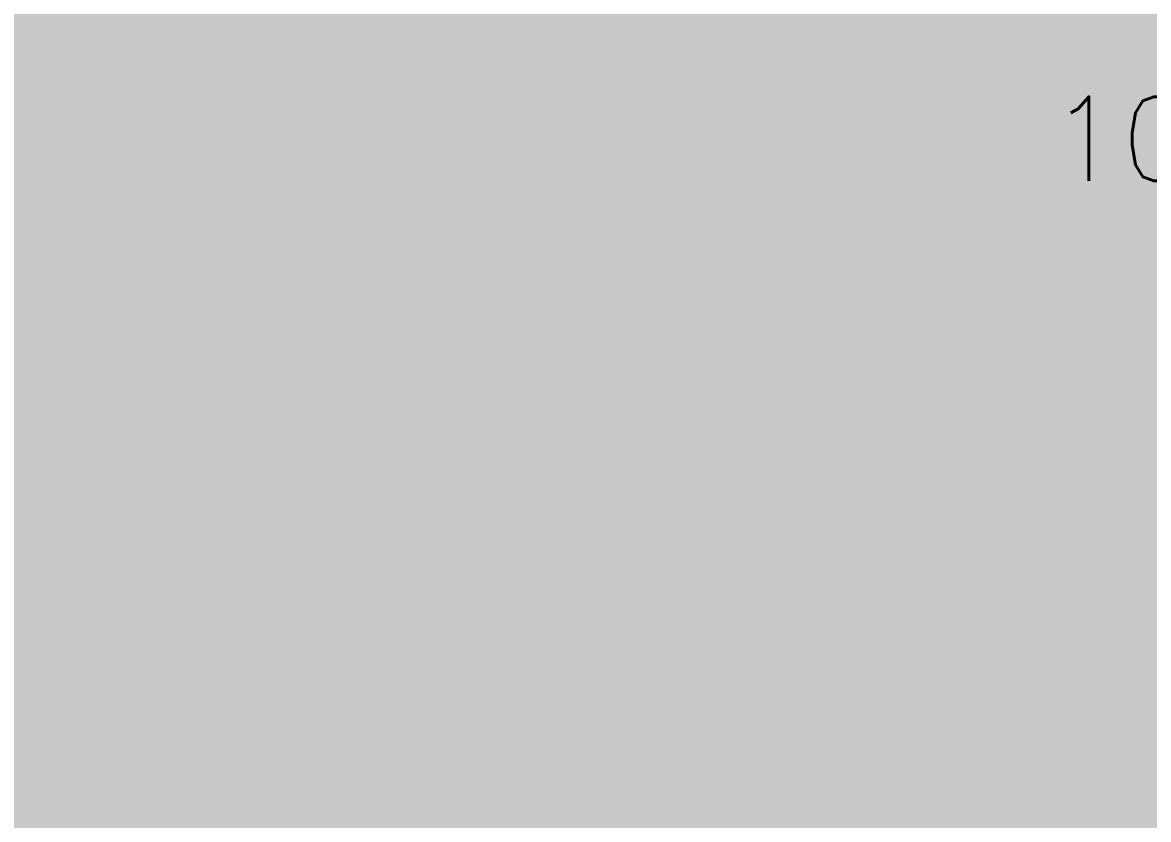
# Model space of a CAD drawing. Header units: metres. Extents: x 2513914 to 2544706, y 1140005 to 1171926.
# Drawn here: x 2514653.7 to 2514687.19, y 1146435.18 to 1146458.88 of the extents above; entities that cross this region are included whole.
import ezdxf

# ---------------------------------------------------------------- set-up
doc = ezdxf.new("R2010")
doc.units = ezdxf.units.M
for name, color, linetype, lineweight in [('MO_BF_IMMEUBLE', 7, 'Continuous', 40), ('MO_BF_NUMERO', 7, 'Continuous', 40), ('MO_CS_SV_CI_VIGNE_HACH', 253, 'Continuous', 20)]:
    doc.layers.add(name, color=color, linetype=linetype, lineweight=lineweight)
doc.styles.get("Standard").update_dxf_attribs({"font": 'simplex.shx'})
pattern_1 = [(63.434949, (0, 0), (-2.5000000252, -7.7e-09), [2.236068, -14.534441]), (63.434949, (0, 3), (-2.5000000252, -7.7e-09), [2.236068, -14.534441]), (63.434949, (0, 6), (-2.5000000252, -7.7e-09), [2.236068, -14.534441]), (63.434949, (0, 9), (-2.5000000252, -7.7e-09), [2.236068, -14.534441]), (63.434949, (0, 12), (-2.5000000252, -7.7e-09), [2.236068, -14.534441])]

# ---------------------------------------------------------------- blocks, each defined once
blk = doc.blocks.new('IMMEUBLE_NUM')
at = {"layer": 'MO_BF_IMMEUBLE', "flags": 1}
blk.add_attdef('IDENTDN', (-0.000033, 0.002893), '', height=0.0025, dxfattribs=at)
at = {"layer": 'MO_BF_NUMERO'}
blk.add_attdef('NUMERO', (-0.000033, -0.000107), '', height=0.0025, dxfattribs=at)

msp = doc.modelspace()

# ---------------------------------------------------------------- hatches: boundary and pattern name
at = {"layer": 'MO_CS_SV_CI_VIGNE_HACH'}
h = msp.add_hatch(dxfattribs=at)
h.set_pattern_fill('VIGNE', color=256, style=0)
h.set_pattern_definition(pattern_1)
edge = h.paths.add_edge_path()
edge.add_line((2514732.763, 1146646.633), (2514750.993, 1146608.163))
edge.add_arc((2514697.915, 1146584.622), 58.064, 17.39719, 23.91797, ccw=False)
edge.add_arc((2514698.17, 1146583.794), 58.075, 11.1784, 18.25174, ccw=False)
edge.add_arc((2514697.848, 1146584.576), 58.245, 1.50333, 10.36269, ccw=False)
edge.add_line((2514756.073, 1146586.104), (2514756.623, 1146555.344))
edge.add_line((2514756.623, 1146555.344), (2514756.633, 1146554.914))
edge.add_line((2514756.633, 1146554.914), (2514730.403, 1146538.044))
edge.add_arc((2514198.427, 1147366.646), 984.672, 300.033673, 302.701145, ccw=False)
edge.add_arc((2514236.287, 1147301.902), 909.672, 296.91626, 300.010284, ccw=False)
edge.add_arc((2514294.23, 1147202.5), 794.836, 294.41215, 296.435554, ccw=False)
edge.add_arc((2514226.52, 1147367.364), 972.967, 292.377413, 294.030488, ccw=False)
edge.add_line((2514596.934, 1146467.665), (2514561.765, 1146453.126))
edge.add_line((2514561.765, 1146453.126), (2514548.095, 1146447.476))
edge.add_line((2514548.095, 1146447.476), (2514522.295, 1146436.836))
edge.add_line((2514522.295, 1146436.836), (2514516.595, 1146439.566))
edge.add_line((2514516.595, 1146439.566), (2514499.725, 1146473.166))
edge.add_arc((2514505.017, 1146475.267), 5.694, 163.5894, 201.6577, ccw=False)
edge.add_arc((2514505.024, 1146475.264), 5.702, 125.8492, 163.5812, ccw=False)
edge.add_line((2514501.685, 1146479.886), (2514504.875, 1146482.616))
edge.add_line((2514504.875, 1146482.616), (2514523.695, 1146497.806))
edge.add_line((2514523.695, 1146497.806), (2514649.384, 1146599.714))
edge.add_line((2514649.384, 1146599.714), (2514663.454, 1146610.924))
edge.add_line((2514663.454, 1146610.924), (2514678.813, 1146619.734))
edge.add_line((2514678.813, 1146619.734), (2514722.093, 1146642.543))
edge.add_line((2514722.093, 1146642.543), (2514732.763, 1146646.633))
h = msp.add_hatch(dxfattribs=at)
h.set_pattern_fill('VIGNE', color=256, style=0)
h.set_pattern_definition(pattern_1)
edge = h.paths.add_edge_path()
edge.add_line((2514795.233, 1146453.114), (2514782.863, 1146466.474))
edge.add_line((2514782.863, 1146466.474), (2514771.823, 1146493.044))
edge.add_line((2514771.823, 1146493.044), (2514760.313, 1146507.984))
edge.add_line((2514760.313, 1146507.984), (2514749.173, 1146519.964))
edge.add_line((2514749.173, 1146519.964), (2514748.095, 1146520.551))
edge.add_line((2514748.095, 1146520.551), (2514736.123, 1146527.074))
edge.add_line((2514736.123, 1146527.074), (2514700.624, 1146505.664))
edge.add_line((2514700.624, 1146505.664), (2514665.874, 1146486.295))
edge.add_line((2514665.874, 1146486.295), (2514620.504, 1146463.275))
edge.add_line((2514620.504, 1146463.275), (2514567.975, 1146439.526))
edge.add_line((2514567.975, 1146439.526), (2514485.965, 1146405.937))
edge.add_line((2514485.965, 1146405.937), (2514481.225, 1146400.607))
edge.add_line((2514481.225, 1146400.607), (2514481.435, 1146392.027))
edge.add_arc((2514489.009, 1146418.604), 27.635, 254.0939, 269.1444)
edge.add_line((2514488.596, 1146390.972), (2514514.63, 1146392.978))
edge.add_line((2514514.63, 1146392.978), (2514537.954, 1146394.883))
edge.add_line((2514537.954, 1146394.883), (2514552.29, 1146387.233))
edge.add_line((2514552.29, 1146387.233), (2514558.923, 1146383.665))
edge.add_arc((2514563.378, 1146391.41), 8.935, 240.0924, 282.765)
edge.add_line((2514565.352, 1146382.696), (2514595.09, 1146397.694))
edge.add_arc((2514599.47, 1146388.993), 9.742, 73.8315, 116.7205, ccw=False)
edge.add_line((2514602.183, 1146398.349), (2514607.656, 1146397.586))
edge.add_line((2514607.656, 1146397.586), (2514615.473, 1146395.852))
edge.add_line((2514615.473, 1146395.852), (2514634.227, 1146393.708))
edge.add_line((2514634.227, 1146393.708), (2514660.161, 1146390.986))
edge.add_line((2514660.161, 1146390.986), (2514690.532, 1146387.416))
edge.add_arc((2514696.707, 1146415.004), 28.27, 257.3827, 302.8541)
edge.add_line((2514712.044, 1146391.255), (2514719.104, 1146396.295))
edge.add_line((2514719.104, 1146396.295), (2514791.823, 1146448.414))
edge.add_arc((2514784.22, 1146457.517), 11.861, 309.8686, 338.2072)
edge.add_line((2514795.233, 1146453.114), (2514795.233, 1146453.114))

# ---------------------------------------------------------------- block references
at = {"layer": 'MO_BF_IMMEUBLE'}
ref = msp.add_blockref('IMMEUBLE_NUM', (2514684.274, 1146454.285), dxfattribs=dict(at, xscale=1000, yscale=1000, zscale=1000))
ref.add_attrib('NUMERO', '1001', (2514684.241, 1146454.178), dxfattribs={"layer": 'MO_BF_NUMERO', "height": 2.5})

doc.saveas('drawing.dxf')
